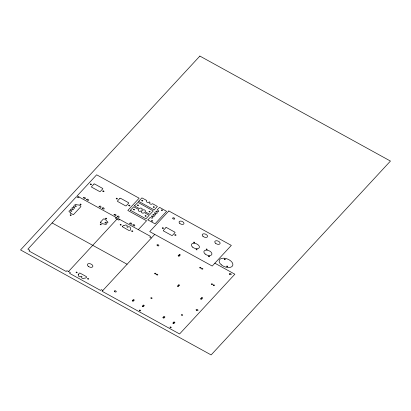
<?xml version="1.0" encoding="UTF-8"?>
<svg xmlns="http://www.w3.org/2000/svg" width="411" height="411" viewBox="0 0 411 411"><rect width="100%" height="100%" fill="white"/><g stroke="black" fill="none" stroke-linecap="round" stroke-linejoin="round"><path stroke-width="0.62" d="M78.979 196.967L78.244 197.758L76.369 196.725L27.866 249.164L29.736 250.196L29.001 250.993L66.181 271.476L66.916 270.679L70.353 272.575L69.618 273.366L100.546 290.407L101.281 289.616L102.842 290.474M116.159 217.45L115.424 218.241L118.856 220.137L119.591 219.34M68.478 271.543L116.986 219.104M138.337 229.667L146.568 220.769L127.826 210.442L139.144 198.205L96.652 174.798L77.104 195.934L150.524 236.382L149.789 237.178L151.351 238.036M154.731 234.383L102.108 291.271L179.592 333.958L234.856 274.209L214.861 263.194M52.115 222.947L127.097 264.258M70.291 213.016L73.41 214.701L80.946 206.563C80.171 204.421 77.766 205.289 76.59 204.647A1.269 0.724 21.7 0 0 74.982 204.596A1.269 0.724 21.7 0 0 75.562 205.757C77.17 206.019 75.876 207.36 75.121 206.235A1.269 0.724 21.7 0 0 73.512 206.188A1.269 0.724 21.7 0 0 74.093 207.344C75.737 207.653 74.334 208.922 73.651 207.822A1.269 0.724 21.7 0 0 72.043 207.776A1.269 0.724 21.7 0 0 72.624 208.937C74.232 209.245 72.932 210.519 72.182 209.41A1.269 0.724 21.7 0 0 70.574 209.363A1.269 0.724 21.7 0 0 71.154 210.524C72.762 210.786 71.442 212.133 70.713 211.002A1.269 0.724 21.7 0 0 69.105 210.956A1.269 0.724 21.7 0 0 69.68 212.112L70.456 212.579L70.302 212.985M78.188 274.337L78.886 274.964L78.568 275.421A1.269 0.724 21.7 0 0 79.148 276.577A1.269 0.724 21.7 0 0 80.756 276.624C80.977 275.73 82.703 276.675 81.691 277.142A1.269 0.724 21.7 0 0 82.272 278.298A1.269 0.724 21.7 0 0 83.88 278.345C84.604 278.021 87.111 278.221 86.459 276.654L79.729 272.961L78.188 274.337M83.423 197.773C86.685 200.979 85.591 195.908 83.423 197.773M86.551 199.494C89.963 202.659 88.565 197.655 86.551 199.494M99.046 206.384C102.303 209.595 101.168 204.529 99.046 206.384M100.32 222.366L103.069 224.026L103.86 223.8L104.707 224.216A1.269 0.724 21.7 0 0 106.315 224.262A1.269 0.724 21.7 0 0 105.74 223.101C104.086 222.901 105.442 221.508 106.177 222.623A1.269 0.724 21.7 0 0 107.785 222.67A1.269 0.724 21.7 0 0 107.209 221.514C106.3 220.758 105.252 218.601 103.438 218.955L100.32 222.366M102.169 208.105C105.427 211.3 104.337 206.25 102.169 208.105M114.042 214.645C117.279 217.815 116.292 212.857 114.047 214.629M117.166 216.366C120.551 219.531 119.2 214.537 117.166 216.366M122.283 226.667L129.039 230.54C131.463 230.561 130.056 228.711 130.328 228.131A1.269 0.724 21.7 0 0 129.748 226.975A1.269 0.724 21.7 0 0 128.14 226.929C127.934 227.807 126.218 226.939 127.205 226.41A1.269 0.724 21.7 0 0 126.624 225.254A1.269 0.724 21.7 0 0 125.016 225.207L124.584 225.582L123.516 225.305L122.283 226.667M129.665 223.25C132.738 226.456 132.101 221.457 129.665 223.235M130.385 210.262L145.977 218.837L149.147 215.323L144.379 212.61L143.675 212.939A1.269 0.724 21.7 0 1 142.067 212.893A1.269 0.724 21.7 0 1 141.487 211.732C142.447 211.151 140.803 210.365 140.552 211.218A1.269 0.724 21.7 0 1 138.944 211.172A1.269 0.724 21.7 0 1 138.363 210.011L138.538 209.389L133.662 206.79L130.39 210.232M132.789 224.971C136.005 228.151 135.065 223.173 132.789 224.956M134.5 205.813L139.272 208.593L139.981 208.264A1.269 0.724 21.7 0 1 141.59 208.31A1.269 0.724 21.7 0 1 142.165 209.466C141.158 209.898 142.858 210.889 143.105 209.985A1.269 0.724 21.7 0 1 144.713 210.031A1.269 0.724 21.7 0 1 145.294 211.187L145.119 211.809L149.994 214.408L153.272 210.925L137.952 202.366L134.5 205.798M138.615 201.364L154.212 209.939L157.377 206.425L152.609 203.712L151.906 204.041A1.269 0.724 21.7 0 1 150.298 203.995A1.269 0.724 21.7 0 1 149.717 202.834C150.683 202.238 148.962 201.462 148.782 202.32A1.269 0.724 21.7 0 1 147.174 202.274A1.269 0.724 21.7 0 1 146.593 201.113L146.768 200.491L141.918 197.891L138.615 201.364M147.878 219.9L155.039 223.825L166.594 211.326L159.607 207.375L157.218 209.78L158.035 210.417A1.269 0.724 21.7 0 1 158.615 211.573A1.269 0.724 21.7 0 1 157.007 211.526C156.293 210.442 154.952 211.67 156.565 212.004A1.269 0.724 21.7 0 1 157.146 213.16A1.269 0.724 21.7 0 1 155.538 213.114C154.855 212.04 153.467 213.242 155.096 213.592A1.269 0.724 21.7 0 1 155.677 214.753A1.269 0.724 21.7 0 1 154.068 214.706C153.416 213.628 151.988 214.845 153.627 215.179A1.269 0.724 21.7 0 1 154.202 216.34A1.269 0.724 21.7 0 1 152.594 216.294C151.865 215.22 150.539 216.438 152.157 216.772A1.269 0.724 21.7 0 1 152.733 217.928A1.269 0.724 21.7 0 1 151.125 217.881L150.082 217.496L147.883 219.885M199.874 56.071L20.55 249.934L211.126 354.929L390.45 161.066L199.874 56.071M94.001 184.036L91.535 186.707A0.581 0.329 21.7 0 0 91.797 187.236L99.544 191.505A0.581 0.329 21.7 0 0 100.279 191.526L102.75 188.855A0.581 0.329 21.7 0 0 102.488 188.325L94.736 184.056A0.581 0.329 21.7 0 0 94.001 184.036M119.935 198.323L117.464 200.994A0.581 0.329 21.7 0 0 117.731 201.524L125.478 205.793A0.581 0.329 21.7 0 0 126.213 205.813L128.679 203.142A0.581 0.329 21.7 0 0 128.417 202.613L120.67 198.343A0.581 0.329 21.7 0 0 119.935 198.323M168.839 210.971L149.732 231.629L212.215 266.051L231.326 245.398L168.839 210.971M165.936 227.622L163.316 230.453A0.581 0.329 21.7 0 0 163.583 230.982L171.644 235.421A0.581 0.329 21.7 0 0 172.379 235.446L174.994 232.616A0.581 0.329 21.7 0 0 174.732 232.087L166.671 227.648A0.581 0.329 21.7 0 0 165.936 227.622M141.918 200.82A0.581 0.329 21.7 0 0 142.833 200.876A0.581 0.329 21.7 0 0 142.134 200.291A0.581 0.329 21.7 0 0 141.918 200.82M153.478 207.19A0.581 0.329 21.7 0 0 154.392 207.247A0.581 0.329 21.7 0 0 153.693 206.656A0.581 0.329 21.7 0 0 153.478 207.19M137.654 205.428A0.581 0.329 21.7 0 0 138.569 205.485A0.581 0.329 21.7 0 0 137.87 204.899A0.581 0.329 21.7 0 0 137.654 205.428M149.214 211.799A0.581 0.329 21.7 0 0 150.128 211.855A0.581 0.329 21.7 0 0 149.429 211.264A0.581 0.329 21.7 0 0 149.214 211.799M133.688 209.718A0.581 0.329 21.7 0 0 134.603 209.774A0.581 0.329 21.7 0 0 133.899 209.189A0.581 0.329 21.7 0 0 133.688 209.718M145.247 216.088A0.581 0.329 21.7 0 0 146.162 216.145A0.581 0.329 21.7 0 0 145.458 215.559A0.581 0.329 21.7 0 0 145.247 216.088M151.782 221.005A0.581 0.329 21.7 0 0 152.697 221.067A0.581 0.329 21.7 0 0 151.993 220.476A0.581 0.329 21.7 0 0 151.782 221.005M161.626 210.36A0.581 0.329 21.7 0 0 162.54 210.417A0.581 0.329 21.7 0 0 161.842 209.831A0.581 0.329 21.7 0 0 161.626 210.36M70.338 215.236A0.581 0.329 21.7 0 0 71.252 215.292A0.581 0.329 21.7 0 0 70.548 214.706A0.581 0.329 21.7 0 0 70.338 215.236M80.186 204.591A0.581 0.329 21.7 0 0 81.101 204.647A0.581 0.329 21.7 0 0 80.397 204.062A0.581 0.329 21.7 0 0 80.186 204.591M105.802 218.703A0.581 0.329 21.7 0 0 106.716 218.76A0.581 0.329 21.7 0 0 106.017 218.174A0.581 0.329 21.7 0 0 105.802 218.703M100.366 224.586A0.581 0.329 21.7 0 0 101.281 224.642A0.581 0.329 21.7 0 0 100.577 224.052A0.581 0.329 21.7 0 0 100.366 224.586M131.9 231.285A0.581 0.329 21.7 0 0 132.815 231.342A0.581 0.329 21.7 0 0 132.111 230.751A0.581 0.329 21.7 0 0 131.9 231.285M120.341 224.915A0.581 0.329 21.7 0 0 121.255 224.971A0.581 0.329 21.7 0 0 120.551 224.385A0.581 0.329 21.7 0 0 120.341 224.915M88.242 266.271A2.898 1.654 21.7 0 0 92.814 266.554A2.898 1.654 21.7 0 0 89.31 263.61A2.898 1.654 21.7 0 0 88.242 266.271M87.805 278.956A0.581 0.329 21.7 0 0 88.719 279.012A0.581 0.329 21.7 0 0 88.016 278.422A0.581 0.329 21.7 0 0 87.805 278.956M76.246 272.585A0.581 0.329 21.7 0 0 77.16 272.642A0.581 0.329 21.7 0 0 76.456 272.056A0.581 0.329 21.7 0 0 76.246 272.585M116.4 198.801A0.652 0.37 21.7 0 0 117.428 198.867A0.652 0.37 21.7 0 0 116.642 198.205A0.652 0.37 21.7 0 0 116.4 198.801M128.9 205.69A0.652 0.37 21.7 0 0 129.927 205.752A0.652 0.37 21.7 0 0 129.141 205.089A0.652 0.37 21.7 0 0 128.9 205.69M90.471 184.518A0.652 0.37 21.7 0 0 91.499 184.58A0.652 0.37 21.7 0 0 90.713 183.917A0.652 0.37 21.7 0 0 90.471 184.518M102.966 191.403A0.652 0.37 21.7 0 0 103.998 191.464A0.652 0.37 21.7 0 0 103.207 190.802A0.652 0.37 21.7 0 0 102.966 191.403M202.993 236.335A2.81 1.603 21.7 0 0 207.463 236.71A2.81 1.603 21.7 0 0 204.169 233.818A2.81 1.603 21.7 0 0 202.993 236.335M192.646 247.15A4.238 2.42 21.7 0 0 199.335 247.566A4.238 2.42 21.7 0 0 194.213 243.261A4.238 2.42 21.7 0 0 192.646 247.15M196.253 249.683A0.545 0.308 21.7 0 0 197.11 249.734A0.545 0.308 21.7 0 0 196.453 249.184A0.545 0.308 21.7 0 0 196.253 249.683M193.843 242.598A0.545 0.308 21.7 0 0 194.701 242.654A0.545 0.308 21.7 0 0 194.043 242.1A0.545 0.308 21.7 0 0 193.843 242.598M206.337 249.482A0.545 0.308 21.7 0 0 207.195 249.539A0.545 0.308 21.7 0 0 206.538 248.984A0.545 0.308 21.7 0 0 206.337 249.482M208.747 256.567A0.545 0.308 21.7 0 0 209.605 256.623A0.545 0.308 21.7 0 0 208.947 256.068A0.545 0.308 21.7 0 0 208.747 256.567M205.146 254.034A4.238 2.42 21.7 0 0 211.835 254.45A4.238 2.42 21.7 0 0 206.707 250.145A4.238 2.42 21.7 0 0 205.146 254.034M173.005 218.75A1.089 0.622 21.7 0 0 174.721 218.852A1.089 0.622 21.7 0 0 173.406 217.753A1.089 0.622 21.7 0 0 173.005 218.75M179.787 223.414A2.589 1.48 21.7 0 0 183.907 223.759A2.589 1.48 21.7 0 0 180.871 221.092A2.589 1.48 21.7 0 0 179.787 223.414M162.468 228.259A0.652 0.37 21.7 0 0 163.506 228.346A0.652 0.37 21.7 0 0 162.746 227.673A0.652 0.37 21.7 0 0 162.468 228.259M215.57 243.266A2.81 1.603 21.7 0 0 220.039 243.636A2.81 1.603 21.7 0 0 216.746 240.748A2.81 1.603 21.7 0 0 215.57 243.266M174.968 235.143A0.652 0.37 21.7 0 0 176.006 235.231A0.652 0.37 21.7 0 0 175.24 234.558A0.652 0.37 21.7 0 0 174.968 235.143M132.486 300.98A0.652 0.37 21.7 0 0 133.513 301.042A0.652 0.37 21.7 0 0 132.727 300.379A0.652 0.37 21.7 0 0 132.486 300.98M133.221 300.184A0.652 0.37 21.7 0 0 134.253 300.251A0.652 0.37 21.7 0 0 133.462 299.588A0.652 0.37 21.7 0 0 133.221 300.184M163.105 317.847A0.652 0.37 21.7 0 0 164.133 317.914A0.652 0.37 21.7 0 0 163.347 317.251A0.652 0.37 21.7 0 0 163.105 317.847M163.84 317.056A0.652 0.37 21.7 0 0 164.868 317.117A0.652 0.37 21.7 0 0 164.081 316.455A0.652 0.37 21.7 0 0 163.84 317.056M143.218 305.692A0.652 0.37 21.7 0 0 144.251 305.758A0.652 0.37 21.7 0 0 143.46 305.096A0.652 0.37 21.7 0 0 143.218 305.692M173.103 323.354A0.652 0.37 21.7 0 0 174.13 323.421A0.652 0.37 21.7 0 0 173.344 322.758A0.652 0.37 21.7 0 0 173.103 323.354M173.838 322.563A0.652 0.37 21.7 0 0 174.865 322.625A0.652 0.37 21.7 0 0 174.079 321.962A0.652 0.37 21.7 0 0 173.838 322.563M170.2 327.516A0.652 0.37 21.7 0 0 171.228 327.577A0.652 0.37 21.7 0 0 170.442 326.915A0.652 0.37 21.7 0 0 170.2 327.516M181.662 315.119A0.652 0.37 21.7 0 0 182.695 315.186A0.652 0.37 21.7 0 0 181.903 314.523A0.652 0.37 21.7 0 0 181.662 315.119M151.048 298.252A0.652 0.37 21.7 0 0 152.075 298.314A0.652 0.37 21.7 0 0 151.289 297.651A0.652 0.37 21.7 0 0 151.048 298.252M142.483 306.488A0.652 0.37 21.7 0 0 143.511 306.549A0.652 0.37 21.7 0 0 142.725 305.892A0.652 0.37 21.7 0 0 142.483 306.488M139.581 310.644A0.652 0.37 21.7 0 0 140.608 310.711A0.652 0.37 21.7 0 0 139.822 310.048A0.652 0.37 21.7 0 0 139.581 310.644M211.583 284.371A0.652 0.37 21.7 0 0 212.61 284.438A0.652 0.37 21.7 0 0 211.824 283.775A0.652 0.37 21.7 0 0 211.583 284.371M213.458 285.404A0.652 0.37 21.7 0 0 214.485 285.47A0.652 0.37 21.7 0 0 213.699 284.808A0.652 0.37 21.7 0 0 213.458 285.404M201.822 268.922A0.652 0.37 21.7 0 0 202.854 268.984A0.652 0.37 21.7 0 0 202.063 268.321A0.652 0.37 21.7 0 0 201.822 268.922M199.952 267.89A0.652 0.37 21.7 0 0 200.979 267.951A0.652 0.37 21.7 0 0 200.188 267.289A0.652 0.37 21.7 0 0 199.952 267.89M178.364 255.971A0.652 0.37 21.7 0 0 179.396 256.032A0.652 0.37 21.7 0 0 178.605 255.37A0.652 0.37 21.7 0 0 178.364 255.971M179.247 255.015A0.652 0.37 21.7 0 0 180.275 255.082A0.652 0.37 21.7 0 0 179.489 254.419A0.652 0.37 21.7 0 0 179.247 255.015M154.89 273.767A0.652 0.37 21.7 0 0 155.918 273.834A0.652 0.37 21.7 0 0 155.132 273.171A0.652 0.37 21.7 0 0 154.89 273.767M156.766 274.8A0.652 0.37 21.7 0 0 157.793 274.867A0.652 0.37 21.7 0 0 157.007 274.204A0.652 0.37 21.7 0 0 156.766 274.8M177.67 286.292A0.652 0.37 21.7 0 0 178.703 286.359A0.652 0.37 21.7 0 0 177.912 285.696A0.652 0.37 21.7 0 0 177.67 286.292M178.554 285.342A0.652 0.37 21.7 0 0 179.581 285.404A0.652 0.37 21.7 0 0 178.795 284.741A0.652 0.37 21.7 0 0 178.554 285.342M200.789 299.028A0.652 0.37 21.7 0 0 201.822 299.095A0.652 0.37 21.7 0 0 201.03 298.432A0.652 0.37 21.7 0 0 200.789 299.028M201.673 298.078A0.652 0.37 21.7 0 0 202.7 298.139A0.652 0.37 21.7 0 0 201.914 297.477A0.652 0.37 21.7 0 0 201.673 298.078M114.633 291.64A1.017 0.581 21.7 0 0 116.236 291.738A1.017 0.581 21.7 0 0 115.008 290.711A1.017 0.581 21.7 0 0 114.633 291.64M157.259 245.557A1.017 0.581 21.7 0 0 158.862 245.655A1.017 0.581 21.7 0 0 157.634 244.627A1.017 0.581 21.7 0 0 157.259 245.557M229.605 274.353A1.017 0.581 21.7 0 0 231.208 274.45A1.017 0.581 21.7 0 0 229.98 273.423A1.017 0.581 21.7 0 0 229.605 274.353M196.386 310.264A1.017 0.581 21.7 0 0 197.989 310.367A1.017 0.581 21.7 0 0 196.761 309.334A1.017 0.581 21.7 0 0 196.386 310.264M221.313 264.838A7.249 4.136 21.7 0 0 232.749 265.547A7.249 4.136 21.7 0 0 223.99 258.195A7.249 4.136 21.7 0 0 221.313 264.838M224.457 259.469A0.545 0.308 21.7 0 0 225.315 259.521A0.545 0.308 21.7 0 0 224.663 258.971A0.545 0.308 21.7 0 0 224.457 259.469M226.867 266.549A0.545 0.308 21.7 0 0 227.725 266.605A0.545 0.308 21.7 0 0 227.067 266.051A0.545 0.308 21.7 0 0 226.867 266.549"/></g></svg>
